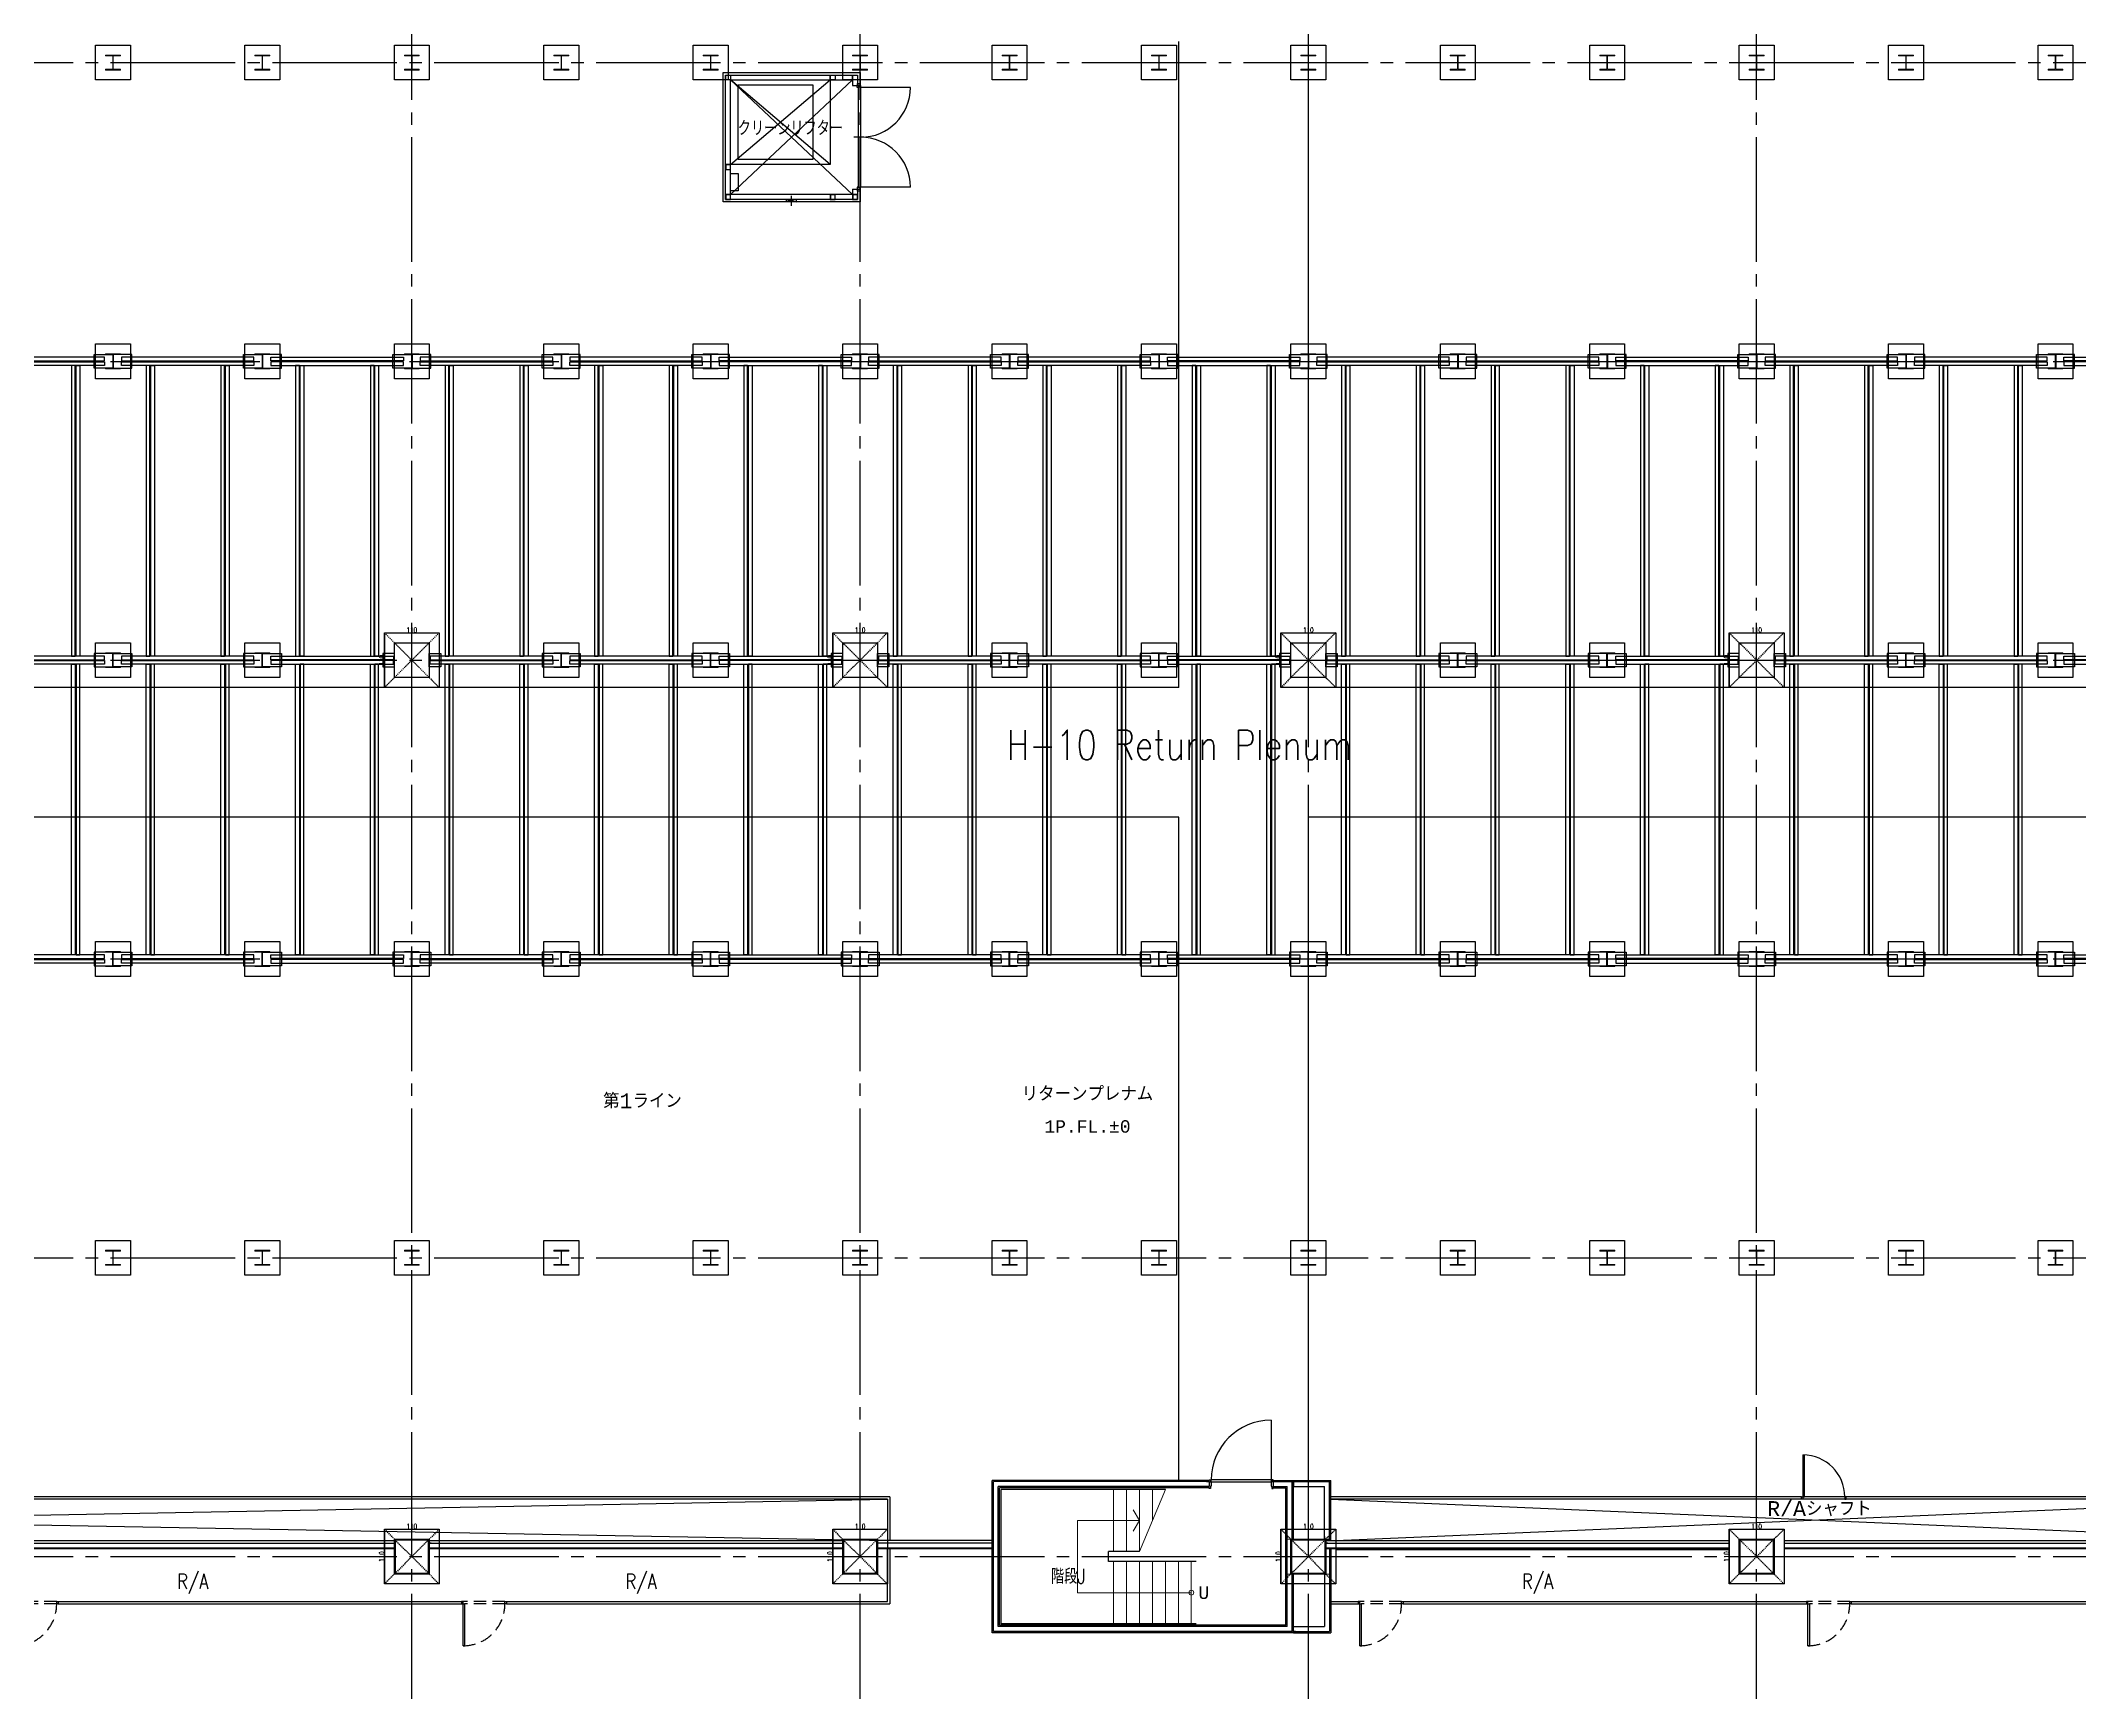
# Model space of a CAD drawing. Extents: x -18489 to 195597, y -1599 to 112111.
# Drawn here: x 9215 to 13308, y 14878 to 18194 of the extents above; entities that cross this region are included whole.
import ezdxf
from ezdxf.enums import TextEntityAlignment as Align

# ---------------------------------------------------------------- set-up
doc = ezdxf.new("R2010")
doc.units = 0
doc.header["$LTSCALE"] = 100
doc.linetypes.add('X-N-FAB-L10$0$COL-CEN-LIN', pattern=[3.25, 2.5, -0.25, 0.25, -0.25])
doc.linetypes.add('X-N-FAB-L10$0$HIDDEN', pattern=[0.375, 0.25, -0.125])
for name, color, linetype in [('X-N-FAB-L10$0$08', 8, 'Continuous'), ('X-N-FAB-L10$0$BEAM', 8, 'Continuous'), ('X-N-FAB-L10$0$BLOCK', 8, 'Continuous'), ('X-N-FAB-L10$0$CCL', 8, 'X-N-FAB-L10$0$COL-CEN-LIN'), ('X-N-FAB-L10$0$COL', 8, 'Continuous'), ('X-N-FAB-L10$0$COL-S', 8, 'Continuous'), ('X-N-FAB-L10$0$DOOR', 8, 'Continuous'), ('X-N-FAB-L10$0$HR', 8, 'Continuous'), ('X-N-FAB-L10$0$WALL-P', 8, 'Continuous')]:
    doc.layers.add(name, color=color, linetype=linetype)
doc.layers.add('X-N-FAB-L10$0$ARC', color=8, linetype='Continuous', lineweight=0)
doc.layers.add('X-N-FAB-L10$0$STEEL1', color=8, linetype='Continuous', lineweight=0)
doc.styles.add('X-N-FAB-L10$0$ATS', font='monotxt.shx', dxfattribs={"bigfont": 'BIGFONT.shx'})
doc.styles.add('X-N-FAB-L10$0$CHINA', font='simplex.shx', dxfattribs={"width": 0.75, "bigfont": 'chineset.shx'})
doc.styles.add('X-N-FAB-L10$0$DIM', font='simplex.shx', dxfattribs={"width": 0.67, "bigfont": 'chineset.shx'})
doc.styles.add('X-N-FAB-L10$0$ROMS', font='ROMANS', dxfattribs={"bigfont": 'EXTFONT'})
doc.dimstyles.new('X-N-FAB-L10$0$JJP_005_defpoint', dxfattribs={"dimtxt": 20, "dimasz": 0.5, "dimexe": 0.5, "dimexo": 0.5, "dimgap": 0.5, "dimtad": 1, "dimdsep": 46, "dimtxsty": 'X-N-FAB-L10$0$DIM', "dimblk": 'X-N-FAB-L10$0$_None', "dimcen": 10, "dimclrd": 256, "dimclre": 256, "dimclrt": 256, "dimadec": 0, "dimazin": 0, "dimtfac": 1, "dimtix": 1, "dimtmove": 2, "dimatfit": 3, "dimldrblk": 'X-N-FAB-L10$0$_None', "dimfxl": 0.5, "dimtolj": 1, "dimtzin": 0, "dimarcsym": 0})

# ---------------------------------------------------------------- blocks, each defined once
blk = doc.blocks.new('*D2397')
at = {"layer": 'DefPoints', "lineweight": -2, "transparency": 16777216}
blk.add_line((0, 0), (110, 0), dxfattribs=at)
at = {"layer": 'DefPoints', "color": 0, "transparency": 16777216}
for p in [(0, 0), (110, 0), (110, 0)]:
    blk.add_point(p, dxfattribs=at)
at = {"layer": 'DefPoints', "transparency": 16777216, "insert": (55, 5.5), "char_height": 10, "attachment_point": 5, "style": 'X-N-FAB-L10$0$DIM'}
blk.add_mtext('\\A1;110', dxfattribs=at)
blk = doc.blocks.new('X-N-FAB-L10$0$_None')
blk = doc.blocks.new('*D2398')
at = {"layer": 'DefPoints', "lineweight": -2, "transparency": 16777216}
blk.add_line((0, 0), (0, -110), dxfattribs=at)
at = {"layer": 'DefPoints', "color": 0, "transparency": 16777216}
for p in [(0, 0), (0, -110), (0, -110)]:
    blk.add_point(p, dxfattribs=at)
at = {"layer": 'DefPoints', "transparency": 16777216, "insert": (-5.5, -55), "char_height": 10, "attachment_point": 5, "rotation": 90, "style": 'X-N-FAB-L10$0$DIM'}
blk.add_mtext('\\A1;110', dxfattribs=at)
blk = doc.blocks.new('X-N-FAB-L10$0$A$C08dda4ec')
at = {"layer": 'X-N-FAB-L10$0$COL'}
blk.add_lwpolyline([(0, 70), (70, 70), (70, 0), (0, 0)], close=True, dxfattribs=at)
at = {"layer": 'X-N-FAB-L10$0$STEEL1'}
blk.add_lwpolyline([(20, 50), (50, 50), (50, 48.5), (35.5, 48.5), (35.5, 21.5), (50, 21.5), (50, 20), (20, 20), (20, 21.5), (34.5, 21.5), (34.5, 48.5), (20, 48.5)], close=True, dxfattribs=at)
blk = doc.blocks.new('X-N-FAB-L10$0$A$C377d6a83')
at = {"layer": 'X-N-FAB-L10$0$DOOR', "linetype": 'Continuous'}
for points in [[(87, 5), (84, 5), (84, 88.9), (87, 88.9)], [(0, 5), (3, 5), (3, 0), (0, 0)], [(87, 0), (90, 0), (90, 5), (87, 5)]]:
    blk.add_lwpolyline(points, close=True, dxfattribs=at)
at = {"layer": 'X-N-FAB-L10$0$DOOR', "linetype": 'X-N-FAB-L10$0$HIDDEN'}
for points in [[(3, 5), (84, 5)], [(3, 0), (87, 0)]]:
    blk.add_lwpolyline(points, dxfattribs=at)
blk.add_arc((87, 5), 84, 90, 180, dxfattribs=at)
blk = doc.blocks.new('X-N-FAB-L10$0$A$C4634a148')
at = {"layer": 'X-N-FAB-L10$0$08'}
for points in [[(7182.5, 5421.8), (6916.5, 5421.8), (6916.5, 5414.3), (7182.5, 5414.3)], [(7182.5, 5405.2), (6916.5, 5405.2), (6916.5, 5412.7), (7182.5, 5412.7)], [(7116.2, 5405.2), (7116.2, 4821.8), (7123.7, 4821.8), (7123.7, 5405.2)], [(7132.8, 5405.2), (7132.8, 4821.8), (7125.3, 4821.8), (7125.3, 5405.2)], [(7199, 5400), (7161.5, 5400), (7161.5, 5427), (7199, 5427)], [(7200, 5400), (7237.5, 5400), (7237.5, 5427), (7200, 5427)], [(7482.5, 5421.8), (7216.5, 5421.8), (7216.5, 5414.3), (7482.5, 5414.3)], [(7482.5, 5405.2), (7216.5, 5405.2), (7216.5, 5412.7), (7482.5, 5412.7)], [(7266.2, 5405.2), (7266.2, 4821.8), (7273.7, 4821.8), (7273.7, 5405.2)], [(7282.8, 5405.2), (7282.8, 4821.8), (7275.3, 4821.8), (7275.3, 5405.2)], [(7416.2, 5405.2), (7416.2, 4821.8), (7423.7, 4821.8), (7423.7, 5405.2)], [(7432.8, 5405.2), (7432.8, 4821.8), (7425.3, 4821.8), (7425.3, 5405.2)], [(7499, 5400), (7461.5, 5400), (7461.5, 5427), (7499, 5427)], [(7500, 5400), (7537.5, 5400), (7537.5, 5427), (7500, 5427)], [(7516.5, 5421.8), (7782.5, 5421.8), (7782.5, 5414.3), (7516.5, 5414.3)], [(7516.5, 5405.2), (7782.5, 5405.2), (7782.5, 5412.7), (7516.5, 5412.7)], [(7566.2, 5405.2), (7566.2, 4821.8), (7573.7, 4821.8), (7573.7, 5405.2)], [(7582.8, 5405.2), (7582.8, 4821.8), (7575.3, 4821.8), (7575.3, 5405.2)], [(7716.2, 5405.2), (7716.2, 4821.8), (7723.7, 4821.8), (7723.7, 5405.2)], [(7732.8, 5405.2), (7732.8, 4821.8), (7725.3, 4821.8), (7725.3, 5405.2)], [(7799, 5400), (7761.5, 5400), (7761.5, 5427), (7799, 5427)], [(7800, 5400), (7837.5, 5400), (7837.5, 5427), (7800, 5427)], [(8082.5, 5421.8), (7816.5, 5421.8), (7816.5, 5414.3), (8082.5, 5414.3)], [(8082.5, 5405.2), (7816.5, 5405.2), (7816.5, 5412.7), (8082.5, 5412.7)], [(7866.2, 5405.2), (7866.2, 4821.8), (7873.7, 4821.8), (7873.7, 5405.2)], [(7882.8, 5405.2), (7882.8, 4821.8), (7875.3, 4821.8), (7875.3, 5405.2)], [(8016.2, 5405.2), (8016.2, 4821.8), (8023.7, 4821.8), (8023.7, 5405.2)], [(8032.8, 5405.2), (8032.8, 4821.8), (8025.3, 4821.8), (8025.3, 5405.2)], [(8099, 5400), (8061.5, 5400), (8061.5, 5427), (8099, 5427)], [(8100, 5400), (8137.5, 5400), (8137.5, 5427), (8100, 5427)], [(8382.5, 5421.8), (8116.5, 5421.8), (8116.5, 5414.3), (8382.5, 5414.3)], [(8382.5, 5405.2), (8116.5, 5405.2), (8116.5, 5412.7), (8382.5, 5412.7)], [(8166.2, 5405.2), (8166.2, 4821.8), (8173.7, 4821.8), (8173.7, 5405.2)], [(8182.8, 5405.2), (8182.8, 4821.8), (8175.3, 4821.8), (8175.3, 5405.2)], [(8316.2, 5405.2), (8316.2, 4821.8), (8323.7, 4821.8), (8323.7, 5405.2)], [(8332.8, 5405.2), (8332.8, 4821.8), (8325.3, 4821.8), (8325.3, 5405.2)], [(8399, 5400), (8361.5, 5400), (8361.5, 5427), (8399, 5427)], [(8400, 5400), (8437.5, 5400), (8437.5, 5427), (8400, 5427)], [(8416.5, 5421.8), (8682.5, 5421.8), (8682.5, 5414.3), (8416.5, 5414.3)], [(8416.5, 5405.2), (8682.5, 5405.2), (8682.5, 5412.7), (8416.5, 5412.7)], [(8466.2, 5405.2), (8466.2, 4821.8), (8473.7, 4821.8), (8473.7, 5405.2)], [(8482.8, 5405.2), (8482.8, 4821.8), (8475.3, 4821.8), (8475.3, 5405.2)], [(8616.2, 5405.2), (8616.2, 4821.8), (8623.7, 4821.8), (8623.7, 5405.2)], [(8632.8, 5405.2), (8632.8, 4821.8), (8625.3, 4821.8), (8625.3, 5405.2)], [(8699, 5400), (8661.5, 5400), (8661.5, 5427), (8699, 5427)], [(8700, 5400), (8737.5, 5400), (8737.5, 5427), (8700, 5427)], [(8982.5, 5421.8), (8716.5, 5421.8), (8716.5, 5414.3), (8982.5, 5414.3)], [(8982.5, 5405.2), (8716.5, 5405.2), (8716.5, 5412.7), (8982.5, 5412.7)], [(8766.2, 5405.2), (8766.2, 4821.8), (8773.7, 4821.8), (8773.7, 5405.2)], [(8782.8, 5405.2), (8782.8, 4821.8), (8775.3, 4821.8), (8775.3, 5405.2)], [(8916.2, 5405.2), (8916.2, 4821.8), (8923.7, 4821.8), (8923.7, 5405.2)], [(8932.8, 5405.2), (8932.8, 4821.8), (8925.3, 4821.8), (8925.3, 5405.2)], [(8999, 5400), (8961.5, 5400), (8961.5, 5427), (8999, 5427)], [(9000, 5400), (9037.5, 5400), (9037.5, 5427), (9000, 5427)], [(9282.5, 5421.8), (9016.5, 5421.8), (9016.5, 5414.3), (9282.5, 5414.3)], [(9282.5, 5405.2), (9016.5, 5405.2), (9016.5, 5412.7), (9282.5, 5412.7)], [(9066.2, 5405.2), (9066.2, 4821.8), (9073.7, 4821.8), (9073.7, 5405.2)], [(9082.8, 5405.2), (9082.8, 4821.8), (9075.3, 4821.8), (9075.3, 5405.2)], [(9216.2, 5405.2), (9216.2, 4821.8), (9223.7, 4821.8), (9223.7, 5405.2)], [(9232.8, 5405.2), (9232.8, 4821.8), (9225.3, 4821.8), (9225.3, 5405.2)], [(9299, 5400), (9261.5, 5400), (9261.5, 5427), (9299, 5427)], [(9300, 5400), (9337.5, 5400), (9337.5, 5427), (9300, 5427)], [(9316.5, 5421.8), (9582.5, 5421.8), (9582.5, 5414.3), (9316.5, 5414.3)], [(9316.5, 5405.2), (9582.5, 5405.2), (9582.5, 5412.7), (9316.5, 5412.7)], [(9366.2, 5405.2), (9366.2, 4821.8), (9373.7, 4821.8), (9373.7, 5405.2)], [(9382.8, 5405.2), (9382.8, 4821.8), (9375.3, 4821.8), (9375.3, 5405.2)], [(9516.2, 5405.2), (9516.2, 4821.8), (9523.7, 4821.8), (9523.7, 5405.2)], [(9532.8, 5405.2), (9532.8, 4821.8), (9525.3, 4821.8), (9525.3, 5405.2)], [(9599, 5400), (9561.5, 5400), (9561.5, 5427), (9599, 5427)], [(9600, 5400), (9637.5, 5400), (9637.5, 5427), (9600, 5427)], [(9882.5, 5421.8), (9616.5, 5421.8), (9616.5, 5414.3), (9882.5, 5414.3)], [(9882.5, 5405.2), (9616.5, 5405.2), (9616.5, 5412.7), (9882.5, 5412.7)], [(9666.2, 5405.2), (9666.2, 4821.8), (9673.7, 4821.8), (9673.7, 5405.2)], [(9682.8, 5405.2), (9682.8, 4821.8), (9675.3, 4821.8), (9675.3, 5405.2)], [(9816.2, 5405.2), (9816.2, 4821.8), (9823.7, 4821.8), (9823.7, 5405.2)], [(9832.8, 5405.2), (9832.8, 4821.8), (9825.3, 4821.8), (9825.3, 5405.2)], [(9899, 5400), (9861.5, 5400), (9861.5, 5427), (9899, 5427)], [(9900, 5400), (9937.5, 5400), (9937.5, 5427), (9900, 5427)], [(10182.5, 5421.8), (9916.5, 5421.8), (9916.5, 5414.3), (10182.5, 5414.3)], [(10182.5, 5405.2), (9916.5, 5405.2), (9916.5, 5412.7), (10182.5, 5412.7)], [(9966.2, 5405.2), (9966.2, 4821.8), (9973.7, 4821.8), (9973.7, 5405.2)], [(9982.8, 5405.2), (9982.8, 4821.8), (9975.3, 4821.8), (9975.3, 5405.2)], [(10116.2, 5405.2), (10116.2, 4821.8), (10123.7, 4821.8), (10123.7, 5405.2)], [(10132.8, 5405.2), (10132.8, 4821.8), (10125.3, 4821.8), (10125.3, 5405.2)], [(10199, 5400), (10161.5, 5400), (10161.5, 5427), (10199, 5427)], [(10200, 5400), (10237.5, 5400), (10237.5, 5427), (10200, 5427)], [(10216.5, 5421.8), (10482.5, 5421.8), (10482.5, 5414.3), (10216.5, 5414.3)], [(10216.5, 5405.2), (10482.5, 5405.2), (10482.5, 5412.7), (10216.5, 5412.7)], [(10266.2, 5405.2), (10266.2, 4821.8), (10273.7, 4821.8), (10273.7, 5405.2)], [(10282.8, 5405.2), (10282.8, 4821.8), (10275.3, 4821.8), (10275.3, 5405.2)], [(10416.2, 5405.2), (10416.2, 4821.8), (10423.7, 4821.8), (10423.7, 5405.2)], [(10432.8, 5405.2), (10432.8, 4821.8), (10425.3, 4821.8), (10425.3, 5405.2)], [(10499, 5400), (10461.5, 5400), (10461.5, 5427), (10499, 5427)], [(10500, 5400), (10537.5, 5400), (10537.5, 5427), (10500, 5427)], [(10782.5, 5421.8), (10516.5, 5421.8), (10516.5, 5414.3), (10782.5, 5414.3)], [(10782.5, 5405.2), (10516.5, 5405.2), (10516.5, 5412.7), (10782.5, 5412.7)], [(10566.2, 5405.2), (10566.2, 4821.8), (10573.7, 4821.8), (10573.7, 5405.2)], [(10582.8, 5405.2), (10582.8, 4821.8), (10575.3, 4821.8), (10575.3, 5405.2)], [(10716.2, 5405.2), (10716.2, 4821.8), (10723.7, 4821.8), (10723.7, 5405.2)], [(10732.8, 5405.2), (10732.8, 4821.8), (10725.3, 4821.8), (10725.3, 5405.2)], [(10799, 5400), (10761.5, 5400), (10761.5, 5427), (10799, 5427)], [(10800, 5400), (10837.5, 5400), (10837.5, 5427), (10800, 5427)], [(11082.5, 5421.8), (10816.5, 5421.8), (10816.5, 5414.3), (11082.5, 5414.3)], [(11082.5, 5405.2), (10816.5, 5405.2), (10816.5, 5412.7), (11082.5, 5412.7)], [(10866.2, 5405.2), (10866.2, 4821.8), (10873.7, 4821.8), (10873.7, 5405.2)], [(10882.8, 5405.2), (10882.8, 4821.8), (10875.3, 4821.8), (10875.3, 5405.2)], [(11016.2, 5405.2), (11016.2, 4821.8), (11023.7, 4821.8), (11023.7, 5405.2)], [(11032.8, 5405.2), (11032.8, 4821.8), (11025.3, 4821.8), (11025.3, 5405.2)], [(11099, 5400), (11061.5, 5400), (11061.5, 5427), (11099, 5427)], [(11100, 5400), (11137.5, 5400), (11137.5, 5427), (11100, 5427)], [(11116.5, 5421.8), (11382.5, 5421.8), (11382.5, 5414.3), (11116.5, 5414.3)], [(11116.5, 5405.2), (11382.5, 5405.2), (11382.5, 5412.7), (11116.5, 5412.7)], [(7182.5, 4821.8), (6936.5, 4821.8), (6936.5, 4814.3), (7182.5, 4814.3)], [(7182.5, 4805.2), (6936.5, 4805.2), (6936.5, 4812.7), (7182.5, 4812.7)], [(7116.2, 4221.8), (7116.2, 4805.2), (7123.7, 4805.2), (7123.7, 4221.8)], [(7132.8, 4221.8), (7132.8, 4805.2), (7125.3, 4805.2), (7125.3, 4221.8)], [(7199, 4827), (7161.5, 4827), (7161.5, 4800), (7199, 4800)], [(7200, 4827), (7237.5, 4827), (7237.5, 4800), (7200, 4800)], [(7482.5, 4821.8), (7216.5, 4821.8), (7216.5, 4814.3), (7482.5, 4814.3)], [(7482.5, 4805.2), (7216.5, 4805.2), (7216.5, 4812.7), (7482.5, 4812.7)], [(7266.2, 4221.8), (7266.2, 4805.2), (7273.7, 4805.2), (7273.7, 4221.8)], [(7282.8, 4221.8), (7282.8, 4805.2), (7275.3, 4805.2), (7275.3, 4221.8)], [(7416.2, 4221.8), (7416.2, 4805.2), (7423.7, 4805.2), (7423.7, 4221.8)], [(7432.8, 4221.8), (7432.8, 4805.2), (7425.3, 4805.2), (7425.3, 4221.8)], [(7499, 4827), (7461.5, 4827), (7461.5, 4800), (7499, 4800)], [(7500, 4827), (7537.5, 4827), (7537.5, 4800), (7500, 4800)], [(7516.5, 4821.8), (7762.5, 4821.8), (7762.5, 4814.3), (7516.5, 4814.3)], [(7516.5, 4805.2), (7762.5, 4805.2), (7762.5, 4812.7), (7516.5, 4812.7)], [(7566.2, 4221.8), (7566.2, 4805.2), (7573.7, 4805.2), (7573.7, 4221.8)], [(7582.8, 4221.8), (7582.8, 4805.2), (7575.3, 4805.2), (7575.3, 4221.8)], [(7716.2, 4221.8), (7716.2, 4805.2), (7723.7, 4805.2), (7723.7, 4221.8)], [(7732.8, 4221.8), (7732.8, 4805.2), (7725.3, 4805.2), (7725.3, 4221.8)], [(7764.5, 4827), (7741.5, 4827), (7741.5, 4800), (7764.5, 4800)], [(7834.5, 4827), (7857.5, 4827), (7857.5, 4800), (7834.5, 4800)], [(8082.5, 4821.8), (7836.5, 4821.8), (7836.5, 4814.3), (8082.5, 4814.3)], [(8082.5, 4805.2), (7836.5, 4805.2), (7836.5, 4812.7), (8082.5, 4812.7)], [(7866.2, 4221.8), (7866.2, 4805.2), (7873.7, 4805.2), (7873.7, 4221.8)], [(7882.8, 4221.8), (7882.8, 4805.2), (7875.3, 4805.2), (7875.3, 4221.8)], [(8016.2, 4221.8), (8016.2, 4805.2), (8023.7, 4805.2), (8023.7, 4221.8)], [(8032.8, 4221.8), (8032.8, 4805.2), (8025.3, 4805.2), (8025.3, 4221.8)], [(8099, 4827), (8061.5, 4827), (8061.5, 4800), (8099, 4800)], [(8100, 4827), (8137.5, 4827), (8137.5, 4800), (8100, 4800)], [(8382.5, 4821.8), (8116.5, 4821.8), (8116.5, 4814.3), (8382.5, 4814.3)], [(8382.5, 4805.2), (8116.5, 4805.2), (8116.5, 4812.7), (8382.5, 4812.7)], [(8166.2, 4221.8), (8166.2, 4805.2), (8173.7, 4805.2), (8173.7, 4221.8)], [(8182.8, 4221.8), (8182.8, 4805.2), (8175.3, 4805.2), (8175.3, 4221.8)], [(8316.2, 4221.8), (8316.2, 4805.2), (8323.7, 4805.2), (8323.7, 4221.8)], [(8332.8, 4221.8), (8332.8, 4805.2), (8325.3, 4805.2), (8325.3, 4221.8)], [(8399, 4827), (8361.5, 4827), (8361.5, 4800), (8399, 4800)], [(8400, 4827), (8437.5, 4827), (8437.5, 4800), (8400, 4800)], [(8416.5, 4821.8), (8662.5, 4821.8), (8662.5, 4814.3), (8416.5, 4814.3)], [(8416.5, 4805.2), (8662.5, 4805.2), (8662.5, 4812.7), (8416.5, 4812.7)], [(8466.2, 4221.8), (8466.2, 4805.2), (8473.7, 4805.2), (8473.7, 4221.8)], [(8482.8, 4221.8), (8482.8, 4805.2), (8475.3, 4805.2), (8475.3, 4221.8)], [(8616.2, 4221.8), (8616.2, 4805.2), (8623.7, 4805.2), (8623.7, 4221.8)], [(8632.8, 4221.8), (8632.8, 4805.2), (8625.3, 4805.2), (8625.3, 4221.8)], [(8664.5, 4827), (8641.5, 4827), (8641.5, 4800), (8664.5, 4800)], [(8734.5, 4827), (8757.5, 4827), (8757.5, 4800), (8734.5, 4800)], [(8982.5, 4821.8), (8736.5, 4821.8), (8736.5, 4814.3), (8982.5, 4814.3)], [(8982.5, 4805.2), (8736.5, 4805.2), (8736.5, 4812.7), (8982.5, 4812.7)], [(8766.2, 4221.8), (8766.2, 4805.2), (8773.7, 4805.2), (8773.7, 4221.8)], [(8782.8, 4221.8), (8782.8, 4805.2), (8775.3, 4805.2), (8775.3, 4221.8)], [(8916.2, 4221.8), (8916.2, 4805.2), (8923.7, 4805.2), (8923.7, 4221.8)], [(8932.8, 4221.8), (8932.8, 4805.2), (8925.3, 4805.2), (8925.3, 4221.8)], [(8999, 4827), (8961.5, 4827), (8961.5, 4800), (8999, 4800)], [(9000, 4827), (9037.5, 4827), (9037.5, 4800), (9000, 4800)], [(9282.5, 4821.8), (9016.5, 4821.8), (9016.5, 4814.3), (9282.5, 4814.3)], [(9282.5, 4805.2), (9016.5, 4805.2), (9016.5, 4812.7), (9282.5, 4812.7)], [(9066.2, 4221.8), (9066.2, 4805.2), (9073.7, 4805.2), (9073.7, 4221.8)], [(9082.8, 4221.8), (9082.8, 4805.2), (9075.3, 4805.2), (9075.3, 4221.8)], [(9216.2, 4221.8), (9216.2, 4805.2), (9223.7, 4805.2), (9223.7, 4221.8)], [(9232.8, 4221.8), (9232.8, 4805.2), (9225.3, 4805.2), (9225.3, 4221.8)], [(9299, 4827), (9261.5, 4827), (9261.5, 4800), (9299, 4800)], [(9300, 4827), (9337.5, 4827), (9337.5, 4800), (9300, 4800)], [(9316.5, 4821.8), (9562.5, 4821.8), (9562.5, 4814.3), (9316.5, 4814.3)], [(9316.5, 4805.2), (9562.5, 4805.2), (9562.5, 4812.7), (9316.5, 4812.7)], [(9366.2, 4221.8), (9366.2, 4805.2), (9373.7, 4805.2), (9373.7, 4221.8)], [(9382.8, 4221.8), (9382.8, 4805.2), (9375.3, 4805.2), (9375.3, 4221.8)], [(9516.2, 4221.8), (9516.2, 4805.2), (9523.7, 4805.2), (9523.7, 4221.8)], [(9532.8, 4221.8), (9532.8, 4805.2), (9525.3, 4805.2), (9525.3, 4221.8)], [(9564.5, 4827), (9541.5, 4827), (9541.5, 4800), (9564.5, 4800)], [(9634.5, 4827), (9657.5, 4827), (9657.5, 4800), (9634.5, 4800)], [(9882.5, 4821.8), (9636.5, 4821.8), (9636.5, 4814.3), (9882.5, 4814.3)], [(9882.5, 4805.2), (9636.5, 4805.2), (9636.5, 4812.7), (9882.5, 4812.7)], [(9666.2, 4221.8), (9666.2, 4805.2), (9673.7, 4805.2), (9673.7, 4221.8)], [(9682.8, 4221.8), (9682.8, 4805.2), (9675.3, 4805.2), (9675.3, 4221.8)], [(9816.2, 4221.8), (9816.2, 4805.2), (9823.7, 4805.2), (9823.7, 4221.8)], [(9832.8, 4221.8), (9832.8, 4805.2), (9825.3, 4805.2), (9825.3, 4221.8)], [(9899, 4827), (9861.5, 4827), (9861.5, 4800), (9899, 4800)], [(9900, 4827), (9937.5, 4827), (9937.5, 4800), (9900, 4800)], [(10182.5, 4821.8), (9916.5, 4821.8), (9916.5, 4814.3), (10182.5, 4814.3)], [(10182.5, 4805.2), (9916.5, 4805.2), (9916.5, 4812.7), (10182.5, 4812.7)], [(9966.2, 4221.8), (9966.2, 4805.2), (9973.7, 4805.2), (9973.7, 4221.8)], [(9982.8, 4221.8), (9982.8, 4805.2), (9975.3, 4805.2), (9975.3, 4221.8)], [(10116.2, 4221.8), (10116.2, 4805.2), (10123.7, 4805.2), (10123.7, 4221.8)], [(10132.8, 4221.8), (10132.8, 4805.2), (10125.3, 4805.2), (10125.3, 4221.8)], [(10199, 4827), (10161.5, 4827), (10161.5, 4800), (10199, 4800)], [(10200, 4827), (10237.5, 4827), (10237.5, 4800), (10200, 4800)], [(10216.5, 4821.8), (10462.5, 4821.8), (10462.5, 4814.3), (10216.5, 4814.3)], [(10216.5, 4805.2), (10462.5, 4805.2), (10462.5, 4812.7), (10216.5, 4812.7)], [(10266.2, 4221.8), (10266.2, 4805.2), (10273.7, 4805.2), (10273.7, 4221.8)], [(10282.8, 4221.8), (10282.8, 4805.2), (10275.3, 4805.2), (10275.3, 4221.8)], [(10416.2, 4221.8), (10416.2, 4805.2), (10423.7, 4805.2), (10423.7, 4221.8)], [(10432.8, 4221.8), (10432.8, 4805.2), (10425.3, 4805.2), (10425.3, 4221.8)], [(10464.5, 4827), (10441.5, 4827), (10441.5, 4800), (10464.5, 4800)], [(10534.5, 4827), (10557.5, 4827), (10557.5, 4800), (10534.5, 4800)], [(10782.5, 4821.8), (10536.5, 4821.8), (10536.5, 4814.3), (10782.5, 4814.3)], [(10782.5, 4805.2), (10536.5, 4805.2), (10536.5, 4812.7), (10782.5, 4812.7)], [(10566.2, 4221.8), (10566.2, 4805.2), (10573.7, 4805.2), (10573.7, 4221.8)], [(10582.8, 4221.8), (10582.8, 4805.2), (10575.3, 4805.2), (10575.3, 4221.8)], [(10716.2, 4221.8), (10716.2, 4805.2), (10723.7, 4805.2), (10723.7, 4221.8)], [(10732.8, 4221.8), (10732.8, 4805.2), (10725.3, 4805.2), (10725.3, 4221.8)], [(10799, 4827), (10761.5, 4827), (10761.5, 4800), (10799, 4800)], [(10800, 4827), (10837.5, 4827), (10837.5, 4800), (10800, 4800)], [(11082.5, 4821.8), (10816.5, 4821.8), (10816.5, 4814.3), (11082.5, 4814.3)], [(11082.5, 4805.2), (10816.5, 4805.2), (10816.5, 4812.7), (11082.5, 4812.7)], [(10866.2, 4221.8), (10866.2, 4805.2), (10873.7, 4805.2), (10873.7, 4221.8)], [(10882.8, 4221.8), (10882.8, 4805.2), (10875.3, 4805.2), (10875.3, 4221.8)], [(11016.2, 4221.8), (11016.2, 4805.2), (11023.7, 4805.2), (11023.7, 4221.8)], [(11032.8, 4221.8), (11032.8, 4805.2), (11025.3, 4805.2), (11025.3, 4221.8)], [(11099, 4827), (11061.5, 4827), (11061.5, 4800), (11099, 4800)], [(11100, 4827), (11137.5, 4827), (11137.5, 4800), (11100, 4800)], [(11116.5, 4821.8), (11362.5, 4821.8), (11362.5, 4814.3), (11116.5, 4814.3)], [(11116.5, 4805.2), (11362.5, 4805.2), (11362.5, 4812.7), (11116.5, 4812.7)], [(7182.5, 4221.8), (6916.5, 4221.8), (6916.5, 4214.3), (7182.5, 4214.3)], [(7199, 4227), (7161.5, 4227), (7161.5, 4200), (7199, 4200)], [(7200, 4227), (7237.5, 4227), (7237.5, 4200), (7200, 4200)], [(7482.5, 4221.8), (7216.5, 4221.8), (7216.5, 4214.3), (7482.5, 4214.3)], [(7499, 4227), (7461.5, 4227), (7461.5, 4200), (7499, 4200)], [(7500, 4227), (7537.5, 4227), (7537.5, 4200), (7500, 4200)], [(7516.5, 4221.8), (7782.5, 4221.8), (7782.5, 4214.3), (7516.5, 4214.3)], [(7799, 4227), (7761.5, 4227), (7761.5, 4200), (7799, 4200)], [(7800, 4227), (7837.5, 4227), (7837.5, 4200), (7800, 4200)], [(8082.5, 4221.8), (7816.5, 4221.8), (7816.5, 4214.3), (8082.5, 4214.3)], [(8099, 4227), (8061.5, 4227), (8061.5, 4200), (8099, 4200)], [(8100, 4227), (8137.5, 4227), (8137.5, 4200), (8100, 4200)], [(8382.5, 4221.8), (8116.5, 4221.8), (8116.5, 4214.3), (8382.5, 4214.3)], [(8399, 4227), (8361.5, 4227), (8361.5, 4200), (8399, 4200)], [(8400, 4227), (8437.5, 4227), (8437.5, 4200), (8400, 4200)], [(8416.5, 4221.8), (8682.5, 4221.8), (8682.5, 4214.3), (8416.5, 4214.3)], [(8699, 4227), (8661.5, 4227), (8661.5, 4200), (8699, 4200)], [(8700, 4227), (8737.5, 4227), (8737.5, 4200), (8700, 4200)], [(8982.5, 4221.8), (8716.5, 4221.8), (8716.5, 4214.3), (8982.5, 4214.3)], [(8999, 4227), (8961.5, 4227), (8961.5, 4200), (8999, 4200)], [(9000, 4227), (9037.5, 4227), (9037.5, 4200), (9000, 4200)], [(9282.5, 4221.8), (9016.5, 4221.8), (9016.5, 4214.3), (9282.5, 4214.3)], [(9299, 4227), (9261.5, 4227), (9261.5, 4200), (9299, 4200)], [(9300, 4227), (9337.5, 4227), (9337.5, 4200), (9300, 4200)], [(9316.5, 4221.8), (9582.5, 4221.8), (9582.5, 4214.3), (9316.5, 4214.3)], [(9599, 4227), (9561.5, 4227), (9561.5, 4200), (9599, 4200)], [(9600, 4227), (9637.5, 4227), (9637.5, 4200), (9600, 4200)], [(9882.5, 4221.8), (9616.5, 4221.8), (9616.5, 4214.3), (9882.5, 4214.3)], [(9899, 4227), (9861.5, 4227), (9861.5, 4200), (9899, 4200)], [(9900, 4227), (9937.5, 4227), (9937.5, 4200), (9900, 4200)], [(10182.5, 4221.8), (9916.5, 4221.8), (9916.5, 4214.3), (10182.5, 4214.3)], [(10199, 4227), (10161.5, 4227), (10161.5, 4200), (10199, 4200)], [(10200, 4227), (10237.5, 4227), (10237.5, 4200), (10200, 4200)], [(10216.5, 4221.8), (10482.5, 4221.8), (10482.5, 4214.3), (10216.5, 4214.3)], [(10499, 4227), (10461.5, 4227), (10461.5, 4200), (10499, 4200)], [(10500, 4227), (10537.5, 4227), (10537.5, 4200), (10500, 4200)], [(10782.5, 4221.8), (10516.5, 4221.8), (10516.5, 4214.3), (10782.5, 4214.3)], [(10799, 4227), (10761.5, 4227), (10761.5, 4200), (10799, 4200)], [(10800, 4227), (10837.5, 4227), (10837.5, 4200), (10800, 4200)], [(11082.5, 4221.8), (10816.5, 4221.8), (10816.5, 4214.3), (11082.5, 4214.3)], [(11099, 4227), (11061.5, 4227), (11061.5, 4200), (11099, 4200)], [(11100, 4227), (11137.5, 4227), (11137.5, 4200), (11100, 4200)], [(11116.5, 4221.8), (11382.5, 4221.8), (11382.5, 4214.3), (11116.5, 4214.3)], [(7182.5, 4205.2), (6916.5, 4205.2), (6916.5, 4212.7), (7182.5, 4212.7)], [(7482.5, 4205.2), (7216.5, 4205.2), (7216.5, 4212.7), (7482.5, 4212.7)], [(7516.5, 4205.2), (7782.5, 4205.2), (7782.5, 4212.7), (7516.5, 4212.7)], [(8082.5, 4205.2), (7816.5, 4205.2), (7816.5, 4212.7), (8082.5, 4212.7)], [(8382.5, 4205.2), (8116.5, 4205.2), (8116.5, 4212.7), (8382.5, 4212.7)], [(8416.5, 4205.2), (8682.5, 4205.2), (8682.5, 4212.7), (8416.5, 4212.7)], [(8982.5, 4205.2), (8716.5, 4205.2), (8716.5, 4212.7), (8982.5, 4212.7)], [(9282.5, 4205.2), (9016.5, 4205.2), (9016.5, 4212.7), (9282.5, 4212.7)], [(9316.5, 4205.2), (9582.5, 4205.2), (9582.5, 4212.7), (9316.5, 4212.7)], [(9882.5, 4205.2), (9616.5, 4205.2), (9616.5, 4212.7), (9882.5, 4212.7)], [(10182.5, 4205.2), (9916.5, 4205.2), (9916.5, 4212.7), (10182.5, 4212.7)], [(10216.5, 4205.2), (10482.5, 4205.2), (10482.5, 4212.7), (10216.5, 4212.7)], [(10782.5, 4205.2), (10516.5, 4205.2), (10516.5, 4212.7), (10782.5, 4212.7)], [(11082.5, 4205.2), (10816.5, 4205.2), (10816.5, 4212.7), (11082.5, 4212.7)], [(11116.5, 4205.2), (11382.5, 4205.2), (11382.5, 4212.7), (11116.5, 4212.7)]]:
    blk.add_lwpolyline(points, close=True, dxfattribs=at)
blk = doc.blocks.new('*U2396')
at = {"layer": 'DefPoints', "linetype": 'X-N-FAB-L10$0$HIDDEN', "ltscale": 0.1}
for p, q in [((110, 0), (0, -110)), ((0, 0), (110, -110))]:
    blk.add_line(p, q, dxfattribs=at)
at = {"layer": 'X-N-FAB-L10$0$COL', "ltscale": 0.1}
blk.add_lwpolyline([(0, 0), (110, 0), (110, -110), (0, -110)], close=True, dxfattribs=at)
at = {"layer": 'DefPoints'}
dim = blk.add_linear_dim(base=(0, -110), p1=(0, 0), p2=(0, -110), angle=90, dimstyle='X-N-FAB-L10$0$JJP_005_defpoint', override={"dimtxt": 10}, dxfattribs=at)
dim.commit()
dim.dimension.update_dxf_attribs({"geometry": '*D2398', "text_midpoint": (-5.5, -55)})
dim = blk.add_linear_dim(base=(110, 0), p1=(0, 0), p2=(110, 0), dimstyle='X-N-FAB-L10$0$JJP_005_defpoint', override={"dimtxt": 10}, dxfattribs=at)
dim.commit()
dim.dimension.update_dxf_attribs({"geometry": '*D2397', "text_midpoint": (55, 5.5)})
blk = doc.blocks.new('X-N-FAB-L10$0$A$C467ba2ca')
at = {"layer": 'X-N-FAB-L10$0$CCL'}
for p, q in [((-17050, 0), (-17050, 9160)), ((-17050, 0), (-17050, 9160)), ((-16150, 0), (-16150, 9160)), ((-15250, 0), (-15250, 9160)), ((-14350, 0), (-14350, 9160)), ((-27730, 7550), (360, 7550)), ((-27730, 6950), (360, 6950)), ((-27730, 6350), (360, 6350)), ((-27730, 5750), (360, 5750)), ((-27730, 5150), (360, 5150)), ((-27730, 4550), (360, 4550))]:
    blk.add_line(p, q, dxfattribs=at)
at = {"layer": 'X-N-FAB-L10$0$COL-S'}
for points in [[(-17085, 6385), (-17015, 6385), (-17015, 6315), (-17085, 6315)], [(-16185, 6385), (-16115, 6385), (-16115, 6315), (-16185, 6315)], [(-15285, 6385), (-15215, 6385), (-15215, 6315), (-15285, 6315)], [(-14385, 6385), (-14315, 6385), (-14315, 6315), (-14385, 6315)], [(-17085, 4585), (-17015, 4585), (-17015, 4515), (-17085, 4515)], [(-16185, 4585), (-16115, 4585), (-16115, 4515), (-16185, 4515)], [(-15285, 4585), (-15215, 4585), (-15215, 4515), (-15285, 4515)], [(-14385, 4585), (-14315, 4585), (-14315, 4515), (-14385, 4515)]]:
    blk.add_lwpolyline(points, close=True, dxfattribs=at)
at = {"layer": 'X-N-FAB-L10$0$BEAM'}
for p in [(-17105, 6405), (-16205, 6405), (-15305, 6405), (-14405, 6405), (-17105, 4605), (-16205, 4605), (-15305, 4605), (-14405, 4605)]:
    blk.add_blockref('*U2396', p, dxfattribs=at)
at = {"layer": 'X-N-FAB-L10$0$COL'}
for p in [(-17685, 7515), (-17385, 7515), (-17085, 7515), (-16785, 7515), (-16485, 7515), (-16185, 7515), (-15885, 7515), (-15585, 7515), (-15285, 7515), (-14985, 7515), (-14685, 7515), (-14385, 7515), (-14085, 7515), (-13785, 7515), (-17685, 6915), (-17385, 6915), (-17085, 6915), (-16785, 6915), (-16485, 6915), (-16185, 6915), (-15885, 6915), (-15585, 6915), (-15285, 6915), (-14985, 6915), (-14685, 6915), (-14385, 6915), (-14085, 6915), (-13785, 6915), (-17685, 6315), (-17385, 6315), (-16785, 6315), (-16485, 6315), (-15885, 6315), (-15585, 6315), (-14985, 6315), (-14685, 6315), (-14085, 6315), (-13785, 6315), (-17685, 5715), (-17385, 5715), (-17085, 5715), (-16785, 5715), (-16485, 5715), (-16185, 5715), (-15885, 5715), (-15585, 5715), (-15285, 5715), (-14985, 5715), (-14685, 5715), (-14385, 5715), (-14085, 5715), (-13785, 5715), (-17685, 5115), (-17385, 5115), (-17085, 5115), (-16785, 5115), (-16485, 5115), (-16185, 5115), (-15885, 5115), (-15585, 5115), (-15285, 5115), (-14985, 5115), (-14685, 5115), (-14385, 5115), (-14085, 5115), (-13785, 5115)]:
    blk.add_blockref('X-N-FAB-L10$0$A$C08dda4ec', p, dxfattribs=at)
blk = doc.blocks.new('X-N-FAB-L10')
at = {"layer": 'X-N-FAB-L10$0$08'}
for p, q in [((11500, 16895), (11500, 18192.5)), ((10595, 18130), (10825, 18130)), ((10600, 17885), (10845, 18115)), ((10600, 18115), (10845, 17885)), ((10600, 17945), (10800, 18115)), ((10800, 17945), (10600, 18115)), ((10845, 18104.1), (10860, 18104.1)), ((10961, 18100), (10861, 18100)), ((11760, 16895), (11760, 18115)), ((10867.5, 18000), (10847.5, 18000)), ((10845, 17895.9), (10860, 17895.9)), ((10961, 17900), (10861, 17900)), ((10722.5, 17862.5), (10722.5, 17882.5)), ((11500, 16895), (8770, 16895)), ((13857.5, 16895), (11760, 16895)), ((11500, 16635), (6360, 16635)), ((11500, 15303), (11500, 16635)), ((13760, 16635), (11760, 16635)), ((11760, 15303), (11760, 16635)), ((10920, 15270), (8340, 15270)), ((12750, 15270), (11805, 15270)), ((13750, 15270), (12840, 15270)), ((6405, 15265), (10915, 15182)), ((6415, 15182), (10915, 15265)), ((10915, 15265), (8340, 15265)), ((12750, 15265), (11805, 15265)), ((11805, 15265), (13750, 15182)), ((11815, 15182), (13750, 15265)), ((13750, 15265), (12840, 15265))]:
    blk.add_line(p, q, dxfattribs=at)
for points in [[(10860, 17895.9), (10860, 17870), (10585, 17870), (10585, 18130), (10860, 18130), (10860, 18104.1)], [(10860, 17895.9), (10860, 17870), (10585, 17870), (10585, 18115)], [(10855, 17895.9), (10855, 17875), (10590, 17875), (10590, 18125), (10855, 18125), (10855, 18104.1)], [(10845, 17895.9), (10845, 17885), (10600, 17885), (10600, 18115), (10845, 18115), (10845, 18104.1)], [(10860, 18115), (10860, 18104.1)], [(10600, 17927.5), (10615, 17927.5), (10615, 17892.5), (10600, 17892.5)], [(10712.5, 17870), (10712.5, 17875), (10732.5, 17870), (10732.5, 17875), (10712.5, 17870)], [(12837, 15270), (12756, 15270)], [(12837, 15265), (12753, 15265)]]:
    blk.add_lwpolyline(points, dxfattribs=at)
for points in [[(10590, 18115), (10590, 18125), (10600, 18125), (10600, 18115)], [(10590.32, 18115.32), (10590.32, 18124.68), (10599.68, 18124.68), (10599.68, 18115.32)], [(10600, 18115), (10800, 18115), (10800, 17945), (10600, 17945)], [(10615, 18105), (10765, 18105), (10765, 17955), (10615, 17955)], [(10800, 18115), (10800, 18125), (10810, 18125), (10810, 18115)], [(10800.32, 18115.32), (10800.32, 18124.68), (10809.68, 18124.68), (10809.68, 18115.32)], [(10845, 18115), (10845, 18125), (10855, 18125), (10855, 18115)], [(10845.32, 18115.32), (10845.32, 18124.68), (10854.68, 18124.68), (10854.68, 18115.32)], [(10856.5, 18100), (10854, 18100), (10854, 18104.1), (10861, 18104.1), (10861, 18101.6), (10856.5, 18101.6)], [(10860, 18104.1), (10855, 18104.1), (10855, 18108.1), (10860, 18108.1)], [(10861, 18101.1), (10861, 17898.9), (10857, 17898.9), (10857, 18101.1)], [(10590, 17945), (10590, 17935), (10600, 17935), (10600, 17945)], [(10590.32, 17944.68), (10590.32, 17935.32), (10599.68, 17935.32), (10599.68, 17944.68)], [(10590, 17885), (10590, 17875), (10600, 17875), (10600, 17885)], [(10800, 17885), (10800, 17875), (10810, 17875), (10810, 17885)], [(10845, 17885), (10845, 17875), (10855, 17875), (10855, 17885)], [(10856.5, 17900), (10854, 17900), (10854, 17895.9), (10861, 17895.9), (10861, 17898.4), (10856.5, 17898.4)], [(10860, 17891.9), (10855, 17891.9), (10855, 17895.9), (10860, 17895.9)], [(10590.32, 17884.68), (10590.32, 17875.32), (10599.68, 17875.32), (10599.68, 17884.68)], [(10800.32, 17884.68), (10800.32, 17875.32), (10809.68, 17875.32), (10809.68, 17884.68)], [(10845.32, 17884.68), (10845.32, 17875.32), (10854.68, 17875.32), (10854.68, 17884.68)], [(12753, 15270), (12756, 15270), (12756, 15353.946), (12753, 15353.946)], [(12753, 15265), (12750, 15265), (12750, 15270), (12753, 15270)], [(12840, 15270), (12837, 15270), (12837, 15265), (12840, 15265)]]:
    blk.add_lwpolyline(points, close=True, dxfattribs=at)
for centre, radius, start, end in [((10861, 18100), 100, 270, 0), ((10861, 17900), 100, 0, 90), ((12753, 15270), 84, 0, 90)]:
    blk.add_arc(centre, radius, start, end, dxfattribs=at)
at = {"layer": 'X-N-FAB-L10$0$ARC'}
for p, q in [((11369, 15160), (11369, 15285)), ((11395, 15160), (11395, 15285)), ((11421, 15160), (11421, 15285)), ((11421, 15160), (11473, 15285)), ((11447, 15222.5), (11447, 15285)), ((11421, 15222.5), (11296.5, 15222.5)), ((11296.5, 15077.5), (11296.5, 15222.5)), ((11369, 15140), (11369, 15015)), ((11395, 15140), (11395, 15015)), ((11421, 15140), (11421, 15015)), ((11447, 15140), (11447, 15015)), ((11473, 15140), (11473, 15015)), ((11499, 15140), (11499, 15015)), ((11525, 15140), (11525, 15015)), ((11525, 15077.5), (11296.5, 15077.5))]:
    blk.add_line(p, q, dxfattribs=at)
for points in [[(11408.5, 15244.151), (11421, 15222.5), (11408.5, 15200.849)], [(11726.5, 15189), (11727.5, 15189), (11727.5, 15185), (11717.5, 15185), (11717.5, 15189), (11718.5, 15189)], [(9921, 15176), (9921, 15177), (9925, 15177), (9925, 15167), (9921, 15167), (9921, 15168)], [(10821, 15176), (10821, 15177), (10825, 15177), (10825, 15167), (10821, 15167), (10821, 15168)], [(11121, 15176), (11121, 15177), (11125, 15177), (11125, 15167), (11121, 15167), (11121, 15168)], [(11726.5, 15111), (11727.5, 15111), (11727.5, 15115), (11717.5, 15115), (11717.5, 15111), (11718.5, 15111)], [(11793.5, 15111), (11792.5, 15111), (11792.5, 15115), (11802.5, 15115), (11802.5, 15111), (11801.5, 15111)]]:
    blk.add_lwpolyline(points, dxfattribs=at)
for points in [[(9905, 15095), (10015, 15095), (10015, 15205), (9905, 15205)], [(9925, 15115), (9925, 15185), (9995, 15185), (9995, 15115)], [(10805, 15095), (10915, 15095), (10915, 15205), (10805, 15205)], [(10825, 15115), (10825, 15185), (10895, 15185), (10895, 15115)], [(11705, 15095), (11815, 15095), (11815, 15205), (11705, 15205)], [(11725, 15115), (11725, 15185), (11795, 15185), (11795, 15115)], [(12605, 15095), (12715, 15095), (12715, 15205), (12605, 15205)], [(12625, 15115), (12625, 15185), (12695, 15185), (12695, 15115)], [(9927, 15117), (9927, 15183), (9993, 15183), (9993, 15117)], [(10827, 15117), (10827, 15183), (10893, 15183), (10893, 15117)], [(11727, 15117), (11727, 15183), (11793, 15183), (11793, 15117)], [(12627, 15117), (12627, 15183), (12693, 15183), (12693, 15117)]]:
    blk.add_lwpolyline(points, close=True, dxfattribs=at)
blk.add_circle((11525, 15077.5), 5, dxfattribs=at)
at = {"layer": 'X-N-FAB-L10$0$COL-S'}
for points in [[(9925, 16985), (9995, 16985), (9995, 16915), (9925, 16915)], [(10825, 16985), (10895, 16985), (10895, 16915), (10825, 16915)], [(11725, 16985), (11795, 16985), (11795, 16915), (11725, 16915)], [(12625, 16985), (12695, 16985), (12695, 16915), (12625, 16915)], [(10825, 15185), (10895, 15185), (10895, 15115), (10825, 15115)], [(11725, 15185), (11795, 15185), (11795, 15115), (11725, 15115)]]:
    blk.add_lwpolyline(points, close=True, dxfattribs=at)
at = {"layer": 'X-N-FAB-L10$0$DOOR'}
blk.add_line((11685, 15424), (11685, 15304), dxfattribs=at)
for points in [[(11561, 15301.5), (11561, 15304), (11563.5, 15304), (11563.5, 15299.5), (11565, 15299.5), (11565, 15291.5), (11563.5, 15291.5), (11563.5, 15287), (11561, 15287), (11561, 15289.5)], [(11689, 15301.5), (11689, 15304), (11686.5, 15304), (11686.5, 15299.5), (11685, 15299.5), (11685, 15291.5), (11686.5, 15291.5), (11686.5, 15287), (11689, 15287), (11689, 15289.5)]]:
    blk.add_lwpolyline(points, dxfattribs=at)
blk.add_lwpolyline([(11686, 15304), (11564, 15304), (11564, 15300), (11686, 15300)], close=True, dxfattribs=at)
blk.add_arc((11685, 15304), 120, 90, 180, dxfattribs=at)
at = {"layer": 'X-N-FAB-L10$0$HR'}
for p, q in [((11359, 15140), (11359, 15160)), ((11421, 15160), (11359, 15160)), ((11535, 15140), (11359, 15140))]:
    blk.add_line(p, q, dxfattribs=at)
at = {"layer": 'X-N-FAB-L10$0$WALL-P'}
for p, q in [((10920, 15270), (10920, 15182)), ((11125, 14997), (11125, 15303)), ((11561, 15303), (11125, 15303)), ((11127.5, 14999.5), (11127.5, 15300.5)), ((11561, 15300.5), (11127.5, 15300.5)), ((11137.5, 15009.5), (11137.5, 15290.5)), ((11561, 15290.5), (11137.5, 15290.5)), ((11140, 15012), (11140, 15288)), ((11561, 15288), (11140, 15288)), ((11143, 15015), (11143, 15285)), ((11473, 15285), (11143, 15285)), ((11689, 15303), (11730, 15303)), ((11689, 15300.5), (11727.5, 15300.5)), ((11689, 15290.5), (11717.5, 15290.5)), ((11689, 15288), (11715, 15288)), ((11715, 15012), (11715, 15288)), ((11717.5, 15009.5), (11717.5, 15290.5)), ((11727.5, 15185), (11727.5, 15300.5)), ((11730, 15185), (11730, 15303)), ((11730, 15303), (11805, 15303)), ((11730, 15300.5), (11802.5, 15300.5)), ((11730, 15290.5), (11792.5, 15290.5)), ((11792.5, 15185), (11792.5, 15290.5)), ((11802.5, 15182), (11802.5, 15300.5)), ((11805, 15182), (11805, 15303)), ((10915, 15265), (10915, 15182)), ((9095, 15182), (9925, 15182)), ((9095, 15177), (9925, 15177)), ((9925, 15167), (9095, 15167)), ((9925, 15165.75), (9095, 15165.75)), ((9995, 15182), (10825, 15182)), ((9995, 15177), (10825, 15177)), ((10825, 15167), (9995, 15167)), ((10825, 15165.75), (9995, 15165.75)), ((11125, 15182), (10895, 15182)), ((11125, 15177), (10895, 15177)), ((11125, 15167), (10895, 15167)), ((11125, 15165.75), (10895, 15165.75)), ((10915, 15060), (10915, 15165.75)), ((10920, 15165.75), (10920, 15055)), ((11795, 15182), (12605, 15182)), ((11795, 15177), (12605, 15177)), ((12605, 15167), (11795, 15167)), ((12605, 15165.75), (11795, 15165.75)), ((11802.5, 15165.75), (11802.5, 14999.5)), ((11805, 15165.75), (11805, 14997)), ((11815, 15164), (12605, 15164)), ((12715, 15182), (13525, 15182)), ((12715, 15177), (13525, 15177)), ((13525, 15167), (12715, 15167)), ((13525, 15165.75), (12715, 15165.75)), ((11727.5, 14999.5), (11727.5, 15115)), ((11730, 14997), (11730, 15115)), ((11792.5, 15115), (11792.5, 15009.5)), ((9250, 15060), (10060, 15060)), ((9250, 15055), (10060, 15055)), ((10150, 15060), (10915, 15060)), ((10150, 15055), (10920, 15055)), ((11805, 15060), (11860, 15060)), ((11805, 15055), (11860, 15055)), ((11950, 15060), (12760, 15060)), ((11950, 15055), (12760, 15055)), ((12850, 15060), (13660, 15060)), ((12850, 15055), (13660, 15055)), ((11730, 14997), (11125, 14997)), ((11727.5, 14999.5), (11127.5, 14999.5)), ((11717.5, 15009.5), (11137.5, 15009.5)), ((11715, 15012), (11140, 15012)), ((11535, 15015), (11143, 15015)), ((11730, 15009.5), (11792.5, 15009.5)), ((11730, 14999.5), (11802.5, 14999.5)), ((11730, 14997), (11805, 14997))]:
    blk.add_line(p, q, dxfattribs=at)
for points in [[(11557, 15299.5), (11557, 15300.5), (11561, 15300.5), (11561, 15290.5), (11557, 15290.5), (11557, 15291.5)], [(11693, 15299.5), (11693, 15300.5), (11689, 15300.5), (11689, 15290.5), (11693, 15290.5), (11693, 15291.5)], [(11734, 15299.5), (11734, 15300.5), (11730, 15300.5), (11730, 15290.5), (11734, 15290.5), (11734, 15291.5)], [(11793.5, 15189), (11792.5, 15189), (11792.5, 15185), (11802.5, 15185), (11802.5, 15189), (11801.5, 15189)], [(9999, 15176), (9999, 15177), (9995, 15177), (9995, 15167), (9999, 15167), (9999, 15168)], [(10899, 15176), (10899, 15177), (10895, 15177), (10895, 15167), (10899, 15167), (10899, 15168)], [(11799, 15176), (11799, 15177), (11795, 15177), (11795, 15167), (11799, 15167), (11799, 15168)], [(11734, 15000.5), (11734, 14999.5), (11730, 14999.5), (11730, 15009.5), (11734, 15009.5), (11734, 15008.5)]]:
    blk.add_lwpolyline(points, dxfattribs=at)
at = {"layer": 'X-N-FAB-L10$0$08'}
blk.add_blockref('X-N-FAB-L10$0$A$C4634a148', (2160.5, 12136.5), dxfattribs=at)
at = {"layer": 'X-N-FAB-L10$0$BEAM'}
for p in [(9905, 17005), (10805, 17005), (11705, 17005), (12605, 17005), (10805, 15205), (11705, 15205)]:
    blk.add_blockref('*U2396', p, dxfattribs=at)
at = {"layer": 'X-N-FAB-L10$0$BLOCK'}
blk.add_blockref('X-N-FAB-L10$0$A$C467ba2ca', (27010, 10600), dxfattribs=at)
at = {"layer": 'X-N-FAB-L10$0$COL'}
for p in [(9325, 18115), (9625, 18115), (9925, 18115), (10225, 18115), (10525, 18115), (10825, 18115), (11125, 18115), (11425, 18115), (11725, 18115), (12025, 18115), (12325, 18115), (12625, 18115), (12925, 18115), (13225, 18115), (9325, 17515), (9625, 17515), (9925, 17515), (10225, 17515), (10525, 17515), (10825, 17515), (11125, 17515), (11425, 17515), (11725, 17515), (12025, 17515), (12325, 17515), (12625, 17515), (12925, 17515), (13225, 17515), (9325, 16915), (9625, 16915), (10225, 16915), (10525, 16915), (11125, 16915), (11425, 16915), (12025, 16915), (12325, 16915), (12925, 16915), (13225, 16915), (9325, 16315), (9625, 16315), (9925, 16315), (10225, 16315), (10525, 16315), (10825, 16315), (11125, 16315), (11425, 16315), (11725, 16315), (12025, 16315), (12325, 16315), (12625, 16315), (12925, 16315), (13225, 16315), (9325, 15715), (9625, 15715), (9925, 15715), (10225, 15715), (10525, 15715), (10825, 15715), (11125, 15715), (11425, 15715), (11725, 15715), (12025, 15715), (12325, 15715), (12625, 15715), (12925, 15715), (13225, 15715)]:
    blk.add_blockref('X-N-FAB-L10$0$A$C08dda4ec', p, dxfattribs=at)
at = {"layer": 'X-N-FAB-L10$0$DOOR', "rotation": 180}
for p in [(9250, 15060), (10150, 15060), (11950, 15060), (12850, 15060)]:
    blk.add_blockref('X-N-FAB-L10$0$A$C377d6a83', p, dxfattribs=at)
at = {"layer": 'X-N-FAB-L10$0$08', "width": 0.8}
for s, height, style, p in [('クリーンリフター', 30, 'X-N-FAB-L10$0$ATS', (10720, 18018.189)), ('H-10 Return Plenum', 60, 'X-N-FAB-L10$0$CHINA', (11501.2, 16779.764))]:
    blk.add_text(s, height=height, dxfattribs=dict(at, style=style)).set_placement(p, align=Align.MIDDLE_CENTER)
at = {"layer": 'X-N-FAB-L10$0$08', "style": 'X-N-FAB-L10$0$ATS'}
for s, p in [('リターンプレナム', (11316.507, 16079.438)), ('R/Aシャフト', (12786.079, 15246.298))]:
    blk.add_text(s, height=30, dxfattribs=at).set_placement(p, align=Align.MIDDLE_CENTER)
at = {"layer": 'X-N-FAB-L10$0$ARC', "style": 'X-N-FAB-L10$0$ATS'}
for s, height, p in [('第1ライン', 30, (10423.124, 16065.149)), ('1P.FL.±0', 25, (11316.507, 16013.695)), ('U', 25, (11550, 15077.5))]:
    blk.add_text(s, height=height, dxfattribs=at).set_placement(p, align=Align.MIDDLE_CENTER)
at = {"layer": 'X-N-FAB-L10$0$ARC', "style": 'X-N-FAB-L10$0$ROMS', "width": 0.8}
for s, p in [('R/A', (9520.285, 15100.246)), ('R/A', (10420.285, 15100.246)), ('階段J', (11277.982, 15110.259)), ('R/A', (12220.285, 15100.246))]:
    blk.add_text(s, height=30, dxfattribs=at).set_placement(p, align=Align.MIDDLE_CENTER)

msp = doc.modelspace()

# ---------------------------------------------------------------- block references
msp.add_blockref('X-N-FAB-L10', (0, 0))

doc.saveas('drawing.dxf')
